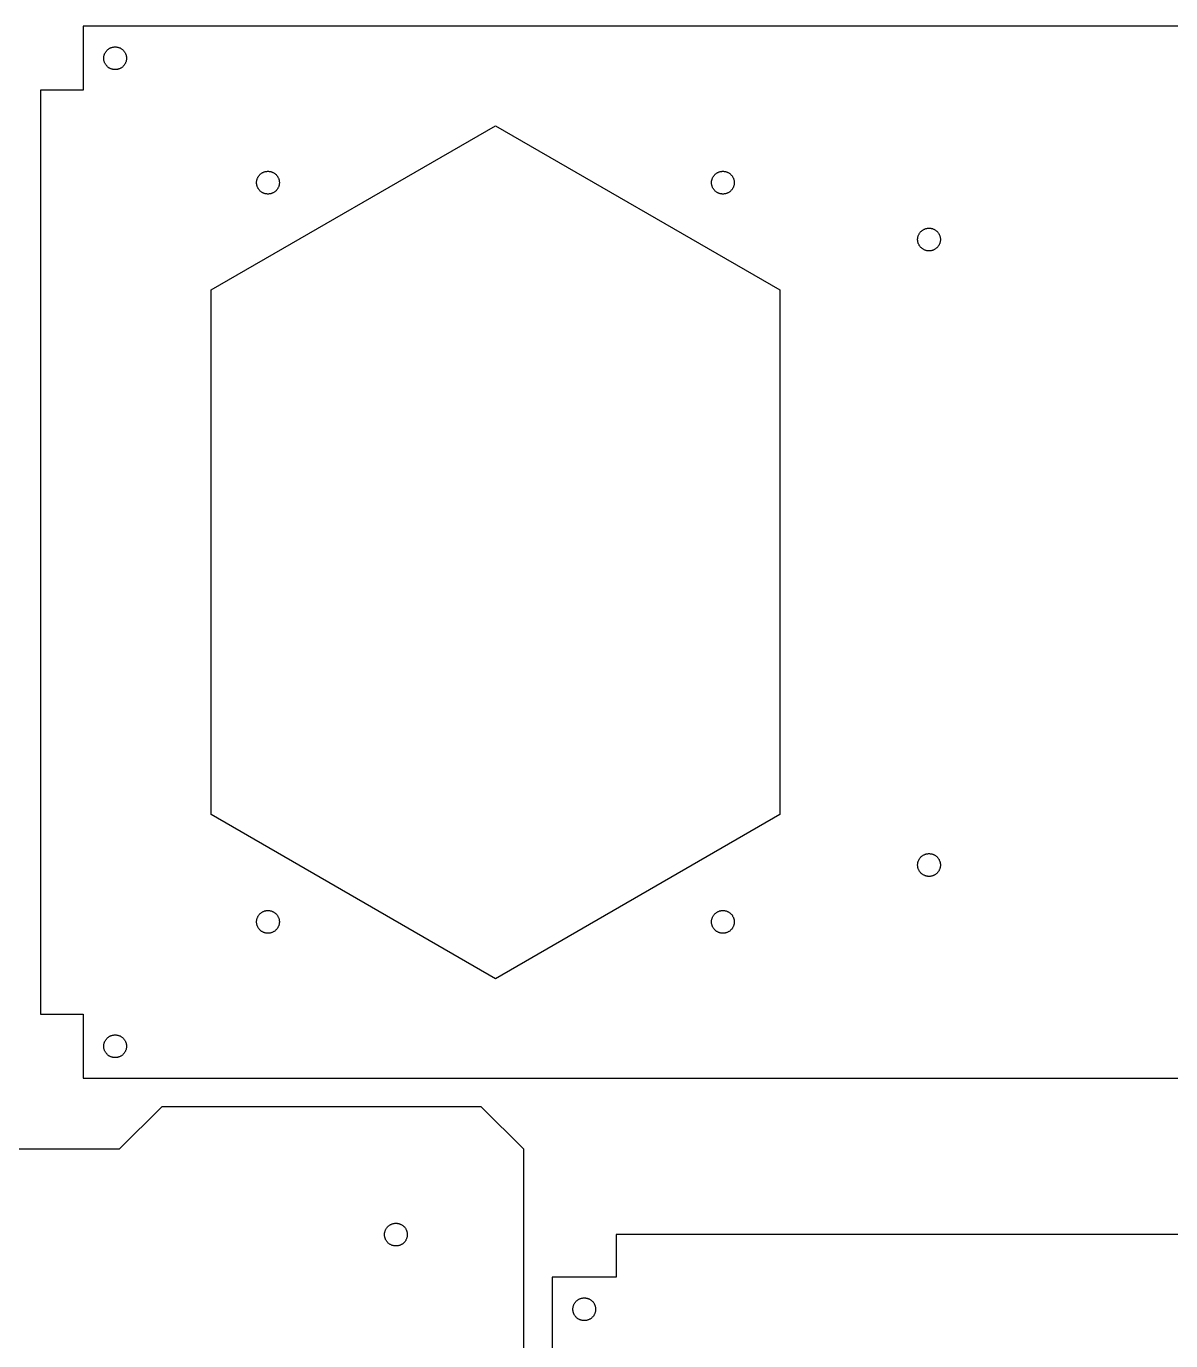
# Model space of a CAD drawing. Header units: metres. Extents: x 4 to 972, y 4 to 512.
# Drawn here: x 650 to 811, y 327.1 to 512 of the extents above; entities that cross this region are included whole.
import ezdxf

# ---------------------------------------------------------------- set-up
doc = ezdxf.new("R2010")
doc.units = ezdxf.units.M

msp = doc.modelspace()

# ---------------------------------------------------------------- linework, layer by layer
for p, q in [((966, 512), (658, 512)), ((658, 512), (658, 503)), ((661.263, 508.515), (661.314, 508.575)), ((661.314, 508.575), (661.368, 508.632)), ((661.368, 508.632), (661.425, 508.686)), ((661.425, 508.686), (661.485, 508.737)), ((661.485, 508.737), (661.547, 508.785)), ((661.547, 508.785), (661.611, 508.831)), ((661.611, 508.831), (661.677, 508.873)), ((661.677, 508.873), (661.746, 508.911)), ((661.746, 508.911), (661.816, 508.947)), ((661.816, 508.947), (661.888, 508.979)), ((661.888, 508.979), (661.961, 509.007)), ((661.961, 509.007), (662.035, 509.032)), ((662.035, 509.032), (662.111, 509.052)), ((662.111, 509.052), (662.188, 509.07)), ((662.188, 509.07), (662.265, 509.083)), ((662.265, 509.083), (662.343, 509.093)), ((662.343, 509.093), (662.421, 509.099)), ((662.421, 509.099), (662.5, 509.1)), ((662.5, 509.1), (662.579, 509.099)), ((662.579, 509.099), (662.657, 509.093)), ((662.657, 509.093), (662.735, 509.083)), ((662.735, 509.083), (662.812, 509.07)), ((662.812, 509.07), (662.889, 509.052)), ((662.889, 509.052), (662.965, 509.032)), ((662.965, 509.032), (663.039, 509.007)), ((663.039, 509.007), (663.112, 508.979)), ((663.112, 508.979), (663.184, 508.947)), ((663.184, 508.947), (663.254, 508.911)), ((663.254, 508.911), (663.323, 508.873)), ((663.323, 508.873), (663.389, 508.831)), ((663.389, 508.831), (663.453, 508.785)), ((663.453, 508.785), (663.515, 508.737)), ((663.515, 508.737), (663.575, 508.686)), ((663.575, 508.686), (663.632, 508.632)), ((663.632, 508.632), (663.686, 508.575)), ((663.686, 508.575), (663.737, 508.515)), ((660.9, 507.5), (660.901, 507.579)), ((660.901, 507.421), (660.9, 507.5)), ((660.901, 507.579), (660.907, 507.657)), ((660.907, 507.343), (660.901, 507.421)), ((660.907, 507.657), (660.917, 507.735)), ((660.917, 507.265), (660.907, 507.343)), ((660.917, 507.735), (660.93, 507.812)), ((660.93, 507.188), (660.917, 507.265)), ((660.93, 507.812), (660.948, 507.889)), ((660.948, 507.111), (660.93, 507.188)), ((660.948, 507.889), (660.968, 507.965)), ((660.968, 507.035), (660.948, 507.111)), ((660.968, 507.965), (660.993, 508.039)), ((660.993, 506.961), (660.968, 507.035)), ((660.993, 508.039), (661.021, 508.112)), ((661.021, 506.888), (660.993, 506.961)), ((661.021, 508.112), (661.053, 508.184)), ((661.053, 506.816), (661.021, 506.888)), ((661.053, 508.184), (661.089, 508.254)), ((661.089, 506.746), (661.053, 506.816)), ((661.089, 508.254), (661.127, 508.323)), ((661.127, 506.677), (661.089, 506.746)), ((661.127, 508.323), (661.169, 508.389)), ((661.169, 508.389), (661.214, 508.453)), ((661.214, 508.453), (661.263, 508.515)), ((663.737, 508.515), (663.785, 508.453)), ((663.785, 508.453), (663.831, 508.389)), ((663.831, 508.389), (663.873, 508.323)), ((663.873, 508.323), (663.911, 508.254)), ((663.911, 506.746), (663.873, 506.677)), ((663.911, 508.254), (663.947, 508.184)), ((663.947, 506.816), (663.911, 506.746)), ((663.947, 508.184), (663.979, 508.112)), ((663.979, 506.888), (663.947, 506.816)), ((663.979, 508.112), (664.007, 508.039)), ((664.007, 506.961), (663.979, 506.888)), ((664.007, 508.039), (664.032, 507.965)), ((664.032, 507.035), (664.007, 506.961)), ((664.032, 507.965), (664.052, 507.889)), ((664.052, 507.111), (664.032, 507.035)), ((664.052, 507.889), (664.07, 507.812)), ((664.07, 507.188), (664.052, 507.111)), ((664.07, 507.812), (664.083, 507.735)), ((664.083, 507.265), (664.07, 507.188)), ((664.083, 507.735), (664.093, 507.657)), ((664.093, 507.343), (664.083, 507.265)), ((664.093, 507.657), (664.099, 507.579)), ((664.099, 507.421), (664.093, 507.343)), ((664.099, 507.579), (664.1, 507.5)), ((664.1, 507.5), (664.099, 507.421)), ((661.169, 506.611), (661.127, 506.677)), ((661.214, 506.547), (661.169, 506.611)), ((661.263, 506.485), (661.214, 506.547)), ((661.314, 506.425), (661.263, 506.485)), ((661.368, 506.368), (661.314, 506.425)), ((661.425, 506.314), (661.368, 506.368)), ((661.485, 506.263), (661.425, 506.314)), ((661.547, 506.214), (661.485, 506.263)), ((661.611, 506.169), (661.547, 506.214)), ((661.677, 506.127), (661.611, 506.169)), ((661.746, 506.089), (661.677, 506.127)), ((661.816, 506.053), (661.746, 506.089)), ((661.888, 506.021), (661.816, 506.053)), ((661.961, 505.993), (661.888, 506.021)), ((662.035, 505.968), (661.961, 505.993)), ((662.111, 505.948), (662.035, 505.968)), ((662.188, 505.93), (662.111, 505.948)), ((662.265, 505.917), (662.188, 505.93)), ((662.343, 505.907), (662.265, 505.917)), ((662.421, 505.901), (662.343, 505.907)), ((662.5, 505.9), (662.421, 505.901)), ((662.579, 505.901), (662.5, 505.9)), ((662.657, 505.907), (662.579, 505.901)), ((662.735, 505.917), (662.657, 505.907)), ((662.812, 505.93), (662.735, 505.917)), ((662.889, 505.948), (662.812, 505.93)), ((662.965, 505.968), (662.889, 505.948)), ((663.039, 505.993), (662.965, 505.968)), ((663.112, 506.021), (663.039, 505.993)), ((663.184, 506.053), (663.112, 506.021)), ((663.254, 506.089), (663.184, 506.053)), ((663.323, 506.127), (663.254, 506.089)), ((663.389, 506.169), (663.323, 506.127)), ((663.453, 506.214), (663.389, 506.169)), ((663.515, 506.263), (663.453, 506.214)), ((663.575, 506.314), (663.515, 506.263)), ((663.632, 506.368), (663.575, 506.314)), ((663.686, 506.425), (663.632, 506.368)), ((663.737, 506.485), (663.686, 506.425)), ((663.785, 506.547), (663.737, 506.485)), ((663.831, 506.611), (663.785, 506.547)), ((663.873, 506.677), (663.831, 506.611)), ((658, 503), (652, 503)), ((652, 503), (652, 373)), ((676, 474.906), (716, 498)), ((716, 498), (756, 474.906)), ((682.4, 490), (682.401, 490.079)), ((682.401, 490.079), (682.407, 490.157)), ((682.407, 490.157), (682.417, 490.235)), ((682.417, 490.235), (682.43, 490.312)), ((682.43, 490.312), (682.448, 490.389)), ((682.448, 490.389), (682.468, 490.465)), ((682.468, 490.465), (682.493, 490.539)), ((682.493, 490.539), (682.521, 490.612)), ((682.521, 490.612), (682.553, 490.684)), ((682.553, 490.684), (682.589, 490.754)), ((682.589, 490.754), (682.627, 490.823)), ((682.627, 490.823), (682.669, 490.889)), ((682.669, 490.889), (682.714, 490.953)), ((682.714, 490.953), (682.763, 491.015)), ((682.763, 491.015), (682.814, 491.075)), ((682.814, 491.075), (682.868, 491.132)), ((682.868, 491.132), (682.925, 491.186)), ((682.925, 491.186), (682.985, 491.237)), ((682.985, 491.237), (683.047, 491.285)), ((683.047, 491.285), (683.111, 491.331)), ((683.111, 491.331), (683.177, 491.373)), ((683.177, 491.373), (683.246, 491.411)), ((683.246, 491.411), (683.316, 491.447)), ((683.316, 491.447), (683.388, 491.479)), ((683.388, 491.479), (683.461, 491.507)), ((683.461, 491.507), (683.535, 491.532)), ((683.535, 491.532), (683.611, 491.552)), ((683.611, 491.552), (683.688, 491.57)), ((683.688, 491.57), (683.765, 491.583)), ((683.765, 491.583), (683.843, 491.593)), ((683.843, 491.593), (683.921, 491.599)), ((683.921, 491.599), (684, 491.6)), ((684, 491.6), (684.079, 491.599)), ((684.079, 491.599), (684.157, 491.593)), ((684.157, 491.593), (684.235, 491.583)), ((684.235, 491.583), (684.312, 491.57)), ((684.312, 491.57), (684.389, 491.552)), ((684.389, 491.552), (684.465, 491.532)), ((684.465, 491.532), (684.539, 491.507)), ((684.539, 491.507), (684.612, 491.479)), ((684.612, 491.479), (684.684, 491.447)), ((684.684, 491.447), (684.754, 491.411)), ((684.754, 491.411), (684.823, 491.373)), ((684.823, 491.373), (684.889, 491.331)), ((684.889, 491.331), (684.953, 491.285)), ((684.953, 491.285), (685.015, 491.237)), ((685.015, 491.237), (685.075, 491.186)), ((685.075, 491.186), (685.132, 491.132)), ((685.132, 491.132), (685.186, 491.075)), ((685.186, 491.075), (685.237, 491.015)), ((685.237, 491.015), (685.285, 490.953)), ((685.285, 490.953), (685.331, 490.889)), ((685.331, 490.889), (685.373, 490.823)), ((685.373, 490.823), (685.411, 490.754)), ((685.411, 490.754), (685.447, 490.684)), ((685.447, 490.684), (685.479, 490.612)), ((685.479, 490.612), (685.507, 490.539)), ((685.507, 490.539), (685.532, 490.465)), ((685.532, 490.465), (685.552, 490.389)), ((685.552, 490.389), (685.57, 490.312)), ((685.57, 490.312), (685.583, 490.235)), ((685.583, 490.235), (685.593, 490.157)), ((685.593, 490.157), (685.599, 490.079)), ((685.599, 490.079), (685.6, 490)), ((746.4, 490), (746.401, 490.079)), ((746.401, 490.079), (746.407, 490.157)), ((746.407, 490.157), (746.417, 490.235)), ((746.417, 490.235), (746.43, 490.312)), ((746.43, 490.312), (746.448, 490.389)), ((746.448, 490.389), (746.468, 490.465)), ((746.468, 490.465), (746.493, 490.539)), ((746.493, 490.539), (746.521, 490.612)), ((746.521, 490.612), (746.553, 490.684)), ((746.553, 490.684), (746.589, 490.754)), ((746.589, 490.754), (746.627, 490.823)), ((746.627, 490.823), (746.669, 490.889)), ((746.669, 490.889), (746.714, 490.953)), ((746.714, 490.953), (746.763, 491.015)), ((746.763, 491.015), (746.814, 491.075)), ((746.814, 491.075), (746.868, 491.132)), ((746.868, 491.132), (746.925, 491.186)), ((746.925, 491.186), (746.985, 491.237)), ((746.985, 491.237), (747.047, 491.285)), ((747.047, 491.285), (747.111, 491.331)), ((747.111, 491.331), (747.177, 491.373)), ((747.177, 491.373), (747.246, 491.411)), ((747.246, 491.411), (747.316, 491.447)), ((747.316, 491.447), (747.388, 491.479)), ((747.388, 491.479), (747.461, 491.507)), ((747.461, 491.507), (747.535, 491.532)), ((747.535, 491.532), (747.611, 491.552)), ((747.611, 491.552), (747.688, 491.57)), ((747.688, 491.57), (747.765, 491.583)), ((747.765, 491.583), (747.843, 491.593)), ((747.843, 491.593), (747.921, 491.599)), ((747.921, 491.599), (748, 491.6)), ((748, 491.6), (748.079, 491.599)), ((748.079, 491.599), (748.157, 491.593)), ((748.157, 491.593), (748.235, 491.583)), ((748.235, 491.583), (748.312, 491.57)), ((748.312, 491.57), (748.389, 491.552)), ((748.389, 491.552), (748.465, 491.532)), ((748.465, 491.532), (748.539, 491.507)), ((748.539, 491.507), (748.612, 491.479)), ((748.612, 491.479), (748.684, 491.447)), ((748.684, 491.447), (748.754, 491.411)), ((748.754, 491.411), (748.823, 491.373)), ((748.823, 491.373), (748.889, 491.331)), ((748.889, 491.331), (748.953, 491.285)), ((748.953, 491.285), (749.015, 491.237)), ((749.015, 491.237), (749.075, 491.186)), ((749.075, 491.186), (749.132, 491.132)), ((749.132, 491.132), (749.186, 491.075)), ((749.186, 491.075), (749.237, 491.015)), ((749.237, 491.015), (749.285, 490.953)), ((749.285, 490.953), (749.331, 490.889)), ((749.331, 490.889), (749.373, 490.823)), ((749.373, 490.823), (749.411, 490.754)), ((749.411, 490.754), (749.447, 490.684)), ((749.447, 490.684), (749.479, 490.612)), ((749.479, 490.612), (749.507, 490.539)), ((749.507, 490.539), (749.532, 490.465)), ((749.532, 490.465), (749.552, 490.389)), ((749.552, 490.389), (749.57, 490.312)), ((749.57, 490.312), (749.583, 490.235)), ((749.583, 490.235), (749.593, 490.157)), ((749.593, 490.157), (749.599, 490.079)), ((749.599, 490.079), (749.6, 490)), ((682.401, 489.921), (682.4, 490)), ((682.407, 489.843), (682.401, 489.921)), ((682.417, 489.765), (682.407, 489.843)), ((682.43, 489.688), (682.417, 489.765)), ((682.448, 489.611), (682.43, 489.688)), ((682.468, 489.535), (682.448, 489.611)), ((682.493, 489.461), (682.468, 489.535)), ((682.521, 489.388), (682.493, 489.461)), ((682.553, 489.316), (682.521, 489.388)), ((682.589, 489.246), (682.553, 489.316)), ((682.627, 489.177), (682.589, 489.246)), ((682.669, 489.111), (682.627, 489.177)), ((682.714, 489.047), (682.669, 489.111)), ((682.763, 488.985), (682.714, 489.047)), ((682.814, 488.925), (682.763, 488.985)), ((682.868, 488.868), (682.814, 488.925)), ((682.925, 488.814), (682.868, 488.868)), ((682.985, 488.763), (682.925, 488.814)), ((683.047, 488.714), (682.985, 488.763)), ((683.111, 488.669), (683.047, 488.714)), ((683.177, 488.627), (683.111, 488.669)), ((683.246, 488.589), (683.177, 488.627)), ((683.316, 488.553), (683.246, 488.589)), ((683.388, 488.521), (683.316, 488.553)), ((683.461, 488.493), (683.388, 488.521)), ((683.535, 488.468), (683.461, 488.493)), ((683.611, 488.448), (683.535, 488.468)), ((683.688, 488.43), (683.611, 488.448)), ((683.765, 488.417), (683.688, 488.43)), ((683.843, 488.407), (683.765, 488.417)), ((683.921, 488.401), (683.843, 488.407)), ((684, 488.4), (683.921, 488.401)), ((684.079, 488.401), (684, 488.4)), ((684.157, 488.407), (684.079, 488.401)), ((684.235, 488.417), (684.157, 488.407)), ((684.312, 488.43), (684.235, 488.417)), ((684.389, 488.448), (684.312, 488.43)), ((684.465, 488.468), (684.389, 488.448)), ((684.539, 488.493), (684.465, 488.468)), ((684.612, 488.521), (684.539, 488.493)), ((684.684, 488.553), (684.612, 488.521)), ((684.754, 488.589), (684.684, 488.553)), ((684.823, 488.627), (684.754, 488.589)), ((684.889, 488.669), (684.823, 488.627)), ((684.953, 488.714), (684.889, 488.669)), ((685.015, 488.763), (684.953, 488.714)), ((685.075, 488.814), (685.015, 488.763)), ((685.132, 488.868), (685.075, 488.814)), ((685.186, 488.925), (685.132, 488.868)), ((685.237, 488.985), (685.186, 488.925)), ((685.285, 489.047), (685.237, 488.985)), ((685.331, 489.111), (685.285, 489.047)), ((685.373, 489.177), (685.331, 489.111)), ((685.411, 489.246), (685.373, 489.177)), ((685.447, 489.316), (685.411, 489.246)), ((685.479, 489.388), (685.447, 489.316)), ((685.507, 489.461), (685.479, 489.388)), ((685.532, 489.535), (685.507, 489.461)), ((685.552, 489.611), (685.532, 489.535)), ((685.57, 489.688), (685.552, 489.611)), ((685.583, 489.765), (685.57, 489.688)), ((685.593, 489.843), (685.583, 489.765)), ((685.599, 489.921), (685.593, 489.843)), ((685.6, 490), (685.599, 489.921)), ((746.401, 489.921), (746.4, 490)), ((746.407, 489.843), (746.401, 489.921)), ((746.417, 489.765), (746.407, 489.843)), ((746.43, 489.688), (746.417, 489.765)), ((746.448, 489.611), (746.43, 489.688)), ((746.468, 489.535), (746.448, 489.611)), ((746.493, 489.461), (746.468, 489.535)), ((746.521, 489.388), (746.493, 489.461)), ((746.553, 489.316), (746.521, 489.388)), ((746.589, 489.246), (746.553, 489.316)), ((746.627, 489.177), (746.589, 489.246)), ((746.669, 489.111), (746.627, 489.177)), ((746.714, 489.047), (746.669, 489.111)), ((746.763, 488.985), (746.714, 489.047)), ((746.814, 488.925), (746.763, 488.985)), ((746.868, 488.868), (746.814, 488.925)), ((746.925, 488.814), (746.868, 488.868)), ((746.985, 488.763), (746.925, 488.814)), ((747.047, 488.714), (746.985, 488.763)), ((747.111, 488.669), (747.047, 488.714)), ((747.177, 488.627), (747.111, 488.669)), ((747.246, 488.589), (747.177, 488.627)), ((747.316, 488.553), (747.246, 488.589)), ((747.388, 488.521), (747.316, 488.553)), ((747.461, 488.493), (747.388, 488.521)), ((747.535, 488.468), (747.461, 488.493)), ((747.611, 488.448), (747.535, 488.468)), ((747.688, 488.43), (747.611, 488.448)), ((747.765, 488.417), (747.688, 488.43)), ((747.843, 488.407), (747.765, 488.417)), ((747.921, 488.401), (747.843, 488.407)), ((748, 488.4), (747.921, 488.401)), ((748.079, 488.401), (748, 488.4)), ((748.157, 488.407), (748.079, 488.401)), ((748.235, 488.417), (748.157, 488.407)), ((748.312, 488.43), (748.235, 488.417)), ((748.389, 488.448), (748.312, 488.43)), ((748.465, 488.468), (748.389, 488.448)), ((748.539, 488.493), (748.465, 488.468)), ((748.612, 488.521), (748.539, 488.493)), ((748.684, 488.553), (748.612, 488.521)), ((748.754, 488.589), (748.684, 488.553)), ((748.823, 488.627), (748.754, 488.589)), ((748.889, 488.669), (748.823, 488.627)), ((748.953, 488.714), (748.889, 488.669)), ((749.015, 488.763), (748.953, 488.714)), ((749.075, 488.814), (749.015, 488.763)), ((749.132, 488.868), (749.075, 488.814)), ((749.186, 488.925), (749.132, 488.868)), ((749.237, 488.985), (749.186, 488.925)), ((749.285, 489.047), (749.237, 488.985)), ((749.331, 489.111), (749.285, 489.047)), ((749.373, 489.177), (749.331, 489.111)), ((749.411, 489.246), (749.373, 489.177)), ((749.447, 489.316), (749.411, 489.246)), ((749.479, 489.388), (749.447, 489.316)), ((749.507, 489.461), (749.479, 489.388)), ((749.532, 489.535), (749.507, 489.461)), ((749.552, 489.611), (749.532, 489.535)), ((749.57, 489.688), (749.552, 489.611)), ((749.583, 489.765), (749.57, 489.688)), ((749.593, 489.843), (749.583, 489.765)), ((749.599, 489.921), (749.593, 489.843)), ((749.6, 490), (749.599, 489.921)), ((775.521, 482.612), (775.553, 482.684)), ((775.553, 482.684), (775.589, 482.754)), ((775.589, 482.754), (775.627, 482.823)), ((775.627, 482.823), (775.669, 482.889)), ((775.669, 482.889), (775.714, 482.953)), ((775.714, 482.953), (775.763, 483.015)), ((775.763, 483.015), (775.814, 483.075)), ((775.814, 483.075), (775.868, 483.132)), ((775.868, 483.132), (775.925, 483.186)), ((775.925, 483.186), (775.985, 483.237)), ((775.985, 483.237), (776.047, 483.285)), ((776.047, 483.285), (776.111, 483.331)), ((776.111, 483.331), (776.177, 483.373)), ((776.177, 483.373), (776.246, 483.411)), ((776.246, 483.411), (776.316, 483.447)), ((776.316, 483.447), (776.388, 483.479)), ((776.388, 483.479), (776.461, 483.507)), ((776.461, 483.507), (776.535, 483.532)), ((776.535, 483.532), (776.611, 483.552)), ((776.611, 483.552), (776.688, 483.57)), ((776.688, 483.57), (776.765, 483.583)), ((776.765, 483.583), (776.843, 483.593)), ((776.843, 483.593), (776.921, 483.599)), ((776.921, 483.599), (777, 483.6)), ((777, 483.6), (777.079, 483.599)), ((777.079, 483.599), (777.157, 483.593)), ((777.157, 483.593), (777.235, 483.583)), ((777.235, 483.583), (777.312, 483.57)), ((777.312, 483.57), (777.389, 483.552)), ((777.389, 483.552), (777.465, 483.532)), ((777.465, 483.532), (777.539, 483.507)), ((777.539, 483.507), (777.612, 483.479)), ((777.612, 483.479), (777.684, 483.447)), ((777.684, 483.447), (777.754, 483.411)), ((777.754, 483.411), (777.823, 483.373)), ((777.823, 483.373), (777.889, 483.331)), ((777.889, 483.331), (777.953, 483.285)), ((777.953, 483.285), (778.015, 483.237)), ((778.015, 483.237), (778.075, 483.186)), ((778.075, 483.186), (778.132, 483.132)), ((778.132, 483.132), (778.186, 483.075)), ((778.186, 483.075), (778.237, 483.015)), ((778.237, 483.015), (778.285, 482.953)), ((778.285, 482.953), (778.331, 482.889)), ((778.331, 482.889), (778.373, 482.823)), ((778.373, 482.823), (778.411, 482.754)), ((778.411, 482.754), (778.447, 482.684)), ((778.447, 482.684), (778.479, 482.612)), ((775.4, 482), (775.401, 482.079)), ((775.401, 481.921), (775.4, 482)), ((775.401, 482.079), (775.407, 482.157)), ((775.407, 481.843), (775.401, 481.921)), ((775.407, 482.157), (775.417, 482.235)), ((775.417, 481.765), (775.407, 481.843)), ((775.417, 482.235), (775.43, 482.312)), ((775.43, 481.688), (775.417, 481.765)), ((775.43, 482.312), (775.448, 482.389)), ((775.448, 481.611), (775.43, 481.688)), ((775.448, 482.389), (775.468, 482.465)), ((775.468, 481.535), (775.448, 481.611)), ((775.468, 482.465), (775.493, 482.539)), ((775.493, 481.461), (775.468, 481.535)), ((775.493, 482.539), (775.521, 482.612)), ((775.521, 481.388), (775.493, 481.461)), ((775.553, 481.316), (775.521, 481.388)), ((775.589, 481.246), (775.553, 481.316)), ((775.627, 481.177), (775.589, 481.246)), ((775.669, 481.111), (775.627, 481.177)), ((775.714, 481.047), (775.669, 481.111)), ((775.763, 480.985), (775.714, 481.047)), ((775.814, 480.925), (775.763, 480.985)), ((775.868, 480.868), (775.814, 480.925)), ((775.925, 480.814), (775.868, 480.868)), ((775.985, 480.763), (775.925, 480.814)), ((778.075, 480.814), (778.015, 480.763)), ((778.132, 480.868), (778.075, 480.814)), ((778.186, 480.925), (778.132, 480.868)), ((778.237, 480.985), (778.186, 480.925)), ((778.285, 481.047), (778.237, 480.985)), ((778.331, 481.111), (778.285, 481.047)), ((778.373, 481.177), (778.331, 481.111)), ((778.411, 481.246), (778.373, 481.177)), ((778.447, 481.316), (778.411, 481.246)), ((778.479, 481.388), (778.447, 481.316)), ((778.479, 482.612), (778.507, 482.539)), ((778.507, 481.461), (778.479, 481.388)), ((778.507, 482.539), (778.532, 482.465)), ((778.532, 481.535), (778.507, 481.461)), ((778.532, 482.465), (778.552, 482.389)), ((778.552, 481.611), (778.532, 481.535)), ((778.552, 482.389), (778.57, 482.312)), ((778.57, 481.688), (778.552, 481.611)), ((778.57, 482.312), (778.583, 482.235)), ((778.583, 481.765), (778.57, 481.688)), ((778.583, 482.235), (778.593, 482.157)), ((778.593, 481.843), (778.583, 481.765)), ((778.593, 482.157), (778.599, 482.079)), ((778.599, 481.921), (778.593, 481.843)), ((778.599, 482.079), (778.6, 482)), ((778.6, 482), (778.599, 481.921)), ((776.047, 480.714), (775.985, 480.763)), ((776.111, 480.669), (776.047, 480.714)), ((776.177, 480.627), (776.111, 480.669)), ((776.246, 480.589), (776.177, 480.627)), ((776.316, 480.553), (776.246, 480.589)), ((776.388, 480.521), (776.316, 480.553)), ((776.461, 480.493), (776.388, 480.521)), ((776.535, 480.468), (776.461, 480.493)), ((776.611, 480.448), (776.535, 480.468)), ((776.688, 480.43), (776.611, 480.448)), ((776.765, 480.417), (776.688, 480.43)), ((776.843, 480.407), (776.765, 480.417)), ((776.921, 480.401), (776.843, 480.407)), ((777, 480.4), (776.921, 480.401)), ((777.079, 480.401), (777, 480.4)), ((777.157, 480.407), (777.079, 480.401)), ((777.235, 480.417), (777.157, 480.407)), ((777.312, 480.43), (777.235, 480.417)), ((777.389, 480.448), (777.312, 480.43)), ((777.465, 480.468), (777.389, 480.448)), ((777.539, 480.493), (777.465, 480.468)), ((777.612, 480.521), (777.539, 480.493)), ((777.684, 480.553), (777.612, 480.521)), ((777.754, 480.589), (777.684, 480.553)), ((777.823, 480.627), (777.754, 480.589)), ((777.889, 480.669), (777.823, 480.627)), ((777.953, 480.714), (777.889, 480.669)), ((778.015, 480.763), (777.953, 480.714)), ((676, 401.094), (676, 474.906)), ((756, 474.906), (756, 401.094)), ((716, 378), (676, 401.094)), ((756, 401.094), (716, 378)), ((775.4, 394), (775.401, 394.079)), ((775.401, 393.921), (775.4, 394)), ((775.401, 394.079), (775.407, 394.157)), ((775.407, 393.843), (775.401, 393.921)), ((775.407, 394.157), (775.417, 394.235)), ((775.417, 394.235), (775.43, 394.312)), ((775.43, 394.312), (775.448, 394.389)), ((775.448, 394.389), (775.468, 394.465)), ((775.468, 394.465), (775.493, 394.539)), ((775.493, 394.539), (775.521, 394.612)), ((775.521, 394.612), (775.553, 394.684)), ((775.553, 394.684), (775.589, 394.754)), ((775.589, 394.754), (775.627, 394.823)), ((775.627, 394.823), (775.669, 394.889)), ((775.669, 394.889), (775.714, 394.953)), ((775.714, 394.953), (775.763, 395.015)), ((775.763, 395.015), (775.814, 395.075)), ((775.814, 395.075), (775.868, 395.132)), ((775.868, 395.132), (775.925, 395.186)), ((775.925, 395.186), (775.985, 395.237)), ((775.985, 395.237), (776.047, 395.285)), ((776.047, 395.285), (776.111, 395.331)), ((776.111, 395.331), (776.177, 395.373)), ((776.177, 395.373), (776.246, 395.411)), ((776.246, 395.411), (776.316, 395.447)), ((776.316, 395.447), (776.388, 395.479)), ((776.388, 395.479), (776.461, 395.507)), ((776.461, 395.507), (776.535, 395.532)), ((776.535, 395.532), (776.611, 395.552)), ((776.611, 395.552), (776.688, 395.57)), ((776.688, 395.57), (776.765, 395.583)), ((776.765, 395.583), (776.843, 395.593)), ((776.843, 395.593), (776.921, 395.599)), ((776.921, 395.599), (777, 395.6)), ((777, 395.6), (777.079, 395.599)), ((777.079, 395.599), (777.157, 395.593)), ((777.157, 395.593), (777.235, 395.583)), ((777.235, 395.583), (777.312, 395.57)), ((777.312, 395.57), (777.389, 395.552)), ((777.389, 395.552), (777.465, 395.532)), ((777.465, 395.532), (777.539, 395.507)), ((777.539, 395.507), (777.612, 395.479)), ((777.612, 395.479), (777.684, 395.447)), ((777.684, 395.447), (777.754, 395.411)), ((777.754, 395.411), (777.823, 395.373)), ((777.823, 395.373), (777.889, 395.331)), ((777.889, 395.331), (777.953, 395.285)), ((777.953, 395.285), (778.015, 395.237)), ((778.015, 395.237), (778.075, 395.186)), ((778.075, 395.186), (778.132, 395.132)), ((778.132, 395.132), (778.186, 395.075)), ((778.186, 395.075), (778.237, 395.015)), ((778.237, 395.015), (778.285, 394.953)), ((778.285, 394.953), (778.331, 394.889)), ((778.331, 394.889), (778.373, 394.823)), ((778.373, 394.823), (778.411, 394.754)), ((778.411, 394.754), (778.447, 394.684)), ((778.447, 394.684), (778.479, 394.612)), ((778.479, 394.612), (778.507, 394.539)), ((778.507, 394.539), (778.532, 394.465)), ((778.532, 394.465), (778.552, 394.389)), ((778.552, 394.389), (778.57, 394.312)), ((778.57, 394.312), (778.583, 394.235)), ((778.583, 394.235), (778.593, 394.157)), ((778.593, 394.157), (778.599, 394.079)), ((778.599, 393.921), (778.593, 393.843)), ((778.599, 394.079), (778.6, 394)), ((778.6, 394), (778.599, 393.921)), ((775.417, 393.765), (775.407, 393.843)), ((775.43, 393.688), (775.417, 393.765)), ((775.448, 393.611), (775.43, 393.688)), ((775.468, 393.535), (775.448, 393.611)), ((775.493, 393.461), (775.468, 393.535)), ((775.521, 393.388), (775.493, 393.461)), ((775.553, 393.316), (775.521, 393.388)), ((775.589, 393.246), (775.553, 393.316)), ((775.627, 393.177), (775.589, 393.246)), ((775.669, 393.111), (775.627, 393.177)), ((775.714, 393.047), (775.669, 393.111)), ((775.763, 392.985), (775.714, 393.047)), ((775.814, 392.925), (775.763, 392.985)), ((775.868, 392.868), (775.814, 392.925)), ((775.925, 392.814), (775.868, 392.868)), ((775.985, 392.763), (775.925, 392.814)), ((776.047, 392.714), (775.985, 392.763)), ((776.111, 392.669), (776.047, 392.714)), ((776.177, 392.627), (776.111, 392.669)), ((776.246, 392.589), (776.177, 392.627)), ((776.316, 392.553), (776.246, 392.589)), ((776.388, 392.521), (776.316, 392.553)), ((776.461, 392.493), (776.388, 392.521)), ((776.535, 392.468), (776.461, 392.493)), ((776.611, 392.448), (776.535, 392.468)), ((776.688, 392.43), (776.611, 392.448)), ((776.765, 392.417), (776.688, 392.43)), ((776.843, 392.407), (776.765, 392.417)), ((776.921, 392.401), (776.843, 392.407)), ((777, 392.4), (776.921, 392.401)), ((777.079, 392.401), (777, 392.4)), ((777.157, 392.407), (777.079, 392.401)), ((777.235, 392.417), (777.157, 392.407)), ((777.312, 392.43), (777.235, 392.417)), ((777.389, 392.448), (777.312, 392.43)), ((777.465, 392.468), (777.389, 392.448)), ((777.539, 392.493), (777.465, 392.468)), ((777.612, 392.521), (777.539, 392.493)), ((777.684, 392.553), (777.612, 392.521)), ((777.754, 392.589), (777.684, 392.553)), ((777.823, 392.627), (777.754, 392.589)), ((777.889, 392.669), (777.823, 392.627)), ((777.953, 392.714), (777.889, 392.669)), ((778.015, 392.763), (777.953, 392.714)), ((778.075, 392.814), (778.015, 392.763)), ((778.132, 392.868), (778.075, 392.814)), ((778.186, 392.925), (778.132, 392.868)), ((778.237, 392.985), (778.186, 392.925)), ((778.285, 393.047), (778.237, 392.985)), ((778.331, 393.111), (778.285, 393.047)), ((778.373, 393.177), (778.331, 393.111)), ((778.411, 393.246), (778.373, 393.177)), ((778.447, 393.316), (778.411, 393.246)), ((778.479, 393.388), (778.447, 393.316)), ((778.507, 393.461), (778.479, 393.388)), ((778.532, 393.535), (778.507, 393.461)), ((778.552, 393.611), (778.532, 393.535)), ((778.57, 393.688), (778.552, 393.611)), ((778.583, 393.765), (778.57, 393.688)), ((778.593, 393.843), (778.583, 393.765)), ((682.468, 386.465), (682.493, 386.539)), ((682.493, 386.539), (682.521, 386.612)), ((682.521, 386.612), (682.553, 386.684)), ((682.553, 386.684), (682.589, 386.754)), ((682.589, 386.754), (682.627, 386.823)), ((682.627, 386.823), (682.669, 386.889)), ((682.669, 386.889), (682.714, 386.953)), ((682.714, 386.953), (682.763, 387.015)), ((682.763, 387.015), (682.814, 387.075)), ((682.814, 387.075), (682.868, 387.132)), ((682.868, 387.132), (682.925, 387.186)), ((682.925, 387.186), (682.985, 387.237)), ((682.985, 387.237), (683.047, 387.285)), ((683.047, 387.285), (683.111, 387.331)), ((683.111, 387.331), (683.177, 387.373)), ((683.177, 387.373), (683.246, 387.411)), ((683.246, 387.411), (683.316, 387.447)), ((683.316, 387.447), (683.388, 387.479)), ((683.388, 387.479), (683.461, 387.507)), ((683.461, 387.507), (683.535, 387.532)), ((683.535, 387.532), (683.611, 387.552)), ((683.611, 387.552), (683.688, 387.57)), ((683.688, 387.57), (683.765, 387.583)), ((683.765, 387.583), (683.843, 387.593)), ((683.843, 387.593), (683.921, 387.599)), ((683.921, 387.599), (684, 387.6)), ((684, 387.6), (684.079, 387.599)), ((684.079, 387.599), (684.157, 387.593)), ((684.157, 387.593), (684.235, 387.583)), ((684.235, 387.583), (684.312, 387.57)), ((684.312, 387.57), (684.389, 387.552)), ((684.389, 387.552), (684.465, 387.532)), ((684.465, 387.532), (684.539, 387.507)), ((684.539, 387.507), (684.612, 387.479)), ((684.612, 387.479), (684.684, 387.447)), ((684.684, 387.447), (684.754, 387.411)), ((684.754, 387.411), (684.823, 387.373)), ((684.823, 387.373), (684.889, 387.331)), ((684.889, 387.331), (684.953, 387.285)), ((684.953, 387.285), (685.015, 387.237)), ((685.015, 387.237), (685.075, 387.186)), ((685.075, 387.186), (685.132, 387.132)), ((685.132, 387.132), (685.186, 387.075)), ((685.186, 387.075), (685.237, 387.015)), ((685.237, 387.015), (685.285, 386.953)), ((685.285, 386.953), (685.331, 386.889)), ((685.331, 386.889), (685.373, 386.823)), ((685.373, 386.823), (685.411, 386.754)), ((685.411, 386.754), (685.447, 386.684)), ((685.447, 386.684), (685.479, 386.612)), ((685.479, 386.612), (685.507, 386.539)), ((685.507, 386.539), (685.532, 386.465)), ((746.468, 386.465), (746.493, 386.539)), ((746.493, 386.539), (746.521, 386.612)), ((746.521, 386.612), (746.553, 386.684)), ((746.553, 386.684), (746.589, 386.754)), ((746.589, 386.754), (746.627, 386.823)), ((746.627, 386.823), (746.669, 386.889)), ((746.669, 386.889), (746.714, 386.953)), ((746.714, 386.953), (746.763, 387.015)), ((746.763, 387.015), (746.814, 387.075)), ((746.814, 387.075), (746.868, 387.132)), ((746.868, 387.132), (746.925, 387.186)), ((746.925, 387.186), (746.985, 387.237)), ((746.985, 387.237), (747.047, 387.285)), ((747.047, 387.285), (747.111, 387.331)), ((747.111, 387.331), (747.177, 387.373)), ((747.177, 387.373), (747.246, 387.411)), ((747.246, 387.411), (747.316, 387.447)), ((747.316, 387.447), (747.388, 387.479)), ((747.388, 387.479), (747.461, 387.507)), ((747.461, 387.507), (747.535, 387.532)), ((747.535, 387.532), (747.611, 387.552)), ((747.611, 387.552), (747.688, 387.57)), ((747.688, 387.57), (747.765, 387.583)), ((747.765, 387.583), (747.843, 387.593)), ((747.843, 387.593), (747.921, 387.599)), ((747.921, 387.599), (748, 387.6)), ((748, 387.6), (748.079, 387.599)), ((748.079, 387.599), (748.157, 387.593)), ((748.157, 387.593), (748.235, 387.583)), ((748.235, 387.583), (748.312, 387.57)), ((748.312, 387.57), (748.389, 387.552)), ((748.389, 387.552), (748.465, 387.532)), ((748.465, 387.532), (748.539, 387.507)), ((748.539, 387.507), (748.612, 387.479)), ((748.612, 387.479), (748.684, 387.447)), ((748.684, 387.447), (748.754, 387.411)), ((748.754, 387.411), (748.823, 387.373)), ((748.823, 387.373), (748.889, 387.331)), ((748.889, 387.331), (748.953, 387.285)), ((748.953, 387.285), (749.015, 387.237)), ((749.015, 387.237), (749.075, 387.186)), ((749.075, 387.186), (749.132, 387.132)), ((749.132, 387.132), (749.186, 387.075)), ((749.186, 387.075), (749.237, 387.015)), ((749.237, 387.015), (749.285, 386.953)), ((749.285, 386.953), (749.331, 386.889)), ((749.331, 386.889), (749.373, 386.823)), ((749.373, 386.823), (749.411, 386.754)), ((749.411, 386.754), (749.447, 386.684)), ((749.447, 386.684), (749.479, 386.612)), ((749.479, 386.612), (749.507, 386.539)), ((749.507, 386.539), (749.532, 386.465)), ((682.4, 386), (682.401, 386.079)), ((682.401, 385.921), (682.4, 386)), ((682.401, 386.079), (682.407, 386.157)), ((682.407, 385.843), (682.401, 385.921)), ((682.407, 386.157), (682.417, 386.235)), ((682.417, 385.765), (682.407, 385.843)), ((682.417, 386.235), (682.43, 386.312)), ((682.43, 385.688), (682.417, 385.765)), ((682.43, 386.312), (682.448, 386.389)), ((682.448, 385.611), (682.43, 385.688)), ((682.448, 386.389), (682.468, 386.465)), ((682.468, 385.535), (682.448, 385.611)), ((682.493, 385.461), (682.468, 385.535)), ((682.521, 385.388), (682.493, 385.461)), ((682.553, 385.316), (682.521, 385.388)), ((682.589, 385.246), (682.553, 385.316)), ((682.627, 385.177), (682.589, 385.246)), ((682.669, 385.111), (682.627, 385.177)), ((682.714, 385.047), (682.669, 385.111)), ((682.763, 384.985), (682.714, 385.047)), ((682.814, 384.925), (682.763, 384.985)), ((682.868, 384.868), (682.814, 384.925)), ((682.925, 384.814), (682.868, 384.868)), ((682.985, 384.763), (682.925, 384.814)), ((683.047, 384.714), (682.985, 384.763)), ((683.111, 384.669), (683.047, 384.714)), ((683.177, 384.627), (683.111, 384.669)), ((684.889, 384.669), (684.823, 384.627)), ((684.953, 384.714), (684.889, 384.669)), ((685.015, 384.763), (684.953, 384.714)), ((685.075, 384.814), (685.015, 384.763)), ((685.132, 384.868), (685.075, 384.814)), ((685.186, 384.925), (685.132, 384.868)), ((685.237, 384.985), (685.186, 384.925)), ((685.285, 385.047), (685.237, 384.985)), ((685.331, 385.111), (685.285, 385.047)), ((685.373, 385.177), (685.331, 385.111)), ((685.411, 385.246), (685.373, 385.177)), ((685.447, 385.316), (685.411, 385.246)), ((685.479, 385.388), (685.447, 385.316)), ((685.507, 385.461), (685.479, 385.388)), ((685.532, 385.535), (685.507, 385.461)), ((685.532, 386.465), (685.552, 386.389)), ((685.552, 385.611), (685.532, 385.535)), ((685.552, 386.389), (685.57, 386.312)), ((685.57, 385.688), (685.552, 385.611)), ((685.57, 386.312), (685.583, 386.235)), ((685.583, 385.765), (685.57, 385.688)), ((685.583, 386.235), (685.593, 386.157)), ((685.593, 385.843), (685.583, 385.765)), ((685.593, 386.157), (685.599, 386.079)), ((685.599, 385.921), (685.593, 385.843)), ((685.599, 386.079), (685.6, 386)), ((685.6, 386), (685.599, 385.921)), ((746.4, 386), (746.401, 386.079)), ((746.401, 385.921), (746.4, 386)), ((746.401, 386.079), (746.407, 386.157)), ((746.407, 385.843), (746.401, 385.921)), ((746.407, 386.157), (746.417, 386.235)), ((746.417, 385.765), (746.407, 385.843)), ((746.417, 386.235), (746.43, 386.312)), ((746.43, 385.688), (746.417, 385.765)), ((746.43, 386.312), (746.448, 386.389)), ((746.448, 385.611), (746.43, 385.688)), ((746.448, 386.389), (746.468, 386.465)), ((746.468, 385.535), (746.448, 385.611)), ((746.493, 385.461), (746.468, 385.535)), ((746.521, 385.388), (746.493, 385.461)), ((746.553, 385.316), (746.521, 385.388)), ((746.589, 385.246), (746.553, 385.316)), ((746.627, 385.177), (746.589, 385.246)), ((746.669, 385.111), (746.627, 385.177)), ((746.714, 385.047), (746.669, 385.111)), ((746.763, 384.985), (746.714, 385.047)), ((746.814, 384.925), (746.763, 384.985)), ((746.868, 384.868), (746.814, 384.925)), ((746.925, 384.814), (746.868, 384.868)), ((746.985, 384.763), (746.925, 384.814)), ((747.047, 384.714), (746.985, 384.763)), ((747.111, 384.669), (747.047, 384.714)), ((747.177, 384.627), (747.111, 384.669)), ((748.889, 384.669), (748.823, 384.627)), ((748.953, 384.714), (748.889, 384.669)), ((749.015, 384.763), (748.953, 384.714)), ((749.075, 384.814), (749.015, 384.763)), ((749.132, 384.868), (749.075, 384.814)), ((749.186, 384.925), (749.132, 384.868)), ((749.237, 384.985), (749.186, 384.925)), ((749.285, 385.047), (749.237, 384.985)), ((749.331, 385.111), (749.285, 385.047)), ((749.373, 385.177), (749.331, 385.111)), ((749.411, 385.246), (749.373, 385.177)), ((749.447, 385.316), (749.411, 385.246)), ((749.479, 385.388), (749.447, 385.316)), ((749.507, 385.461), (749.479, 385.388)), ((749.532, 385.535), (749.507, 385.461)), ((749.532, 386.465), (749.552, 386.389)), ((749.552, 385.611), (749.532, 385.535)), ((749.552, 386.389), (749.57, 386.312)), ((749.57, 385.688), (749.552, 385.611)), ((749.57, 386.312), (749.583, 386.235)), ((749.583, 385.765), (749.57, 385.688)), ((749.583, 386.235), (749.593, 386.157)), ((749.593, 385.843), (749.583, 385.765)), ((749.593, 386.157), (749.599, 386.079)), ((749.599, 385.921), (749.593, 385.843)), ((749.599, 386.079), (749.6, 386)), ((749.6, 386), (749.599, 385.921)), ((683.246, 384.589), (683.177, 384.627)), ((683.316, 384.553), (683.246, 384.589)), ((683.388, 384.521), (683.316, 384.553)), ((683.461, 384.493), (683.388, 384.521)), ((683.535, 384.468), (683.461, 384.493)), ((683.611, 384.448), (683.535, 384.468)), ((683.688, 384.43), (683.611, 384.448)), ((683.765, 384.417), (683.688, 384.43)), ((683.843, 384.407), (683.765, 384.417)), ((683.921, 384.401), (683.843, 384.407)), ((684, 384.4), (683.921, 384.401)), ((684.079, 384.401), (684, 384.4)), ((684.157, 384.407), (684.079, 384.401)), ((684.235, 384.417), (684.157, 384.407)), ((684.312, 384.43), (684.235, 384.417)), ((684.389, 384.448), (684.312, 384.43)), ((684.465, 384.468), (684.389, 384.448)), ((684.539, 384.493), (684.465, 384.468)), ((684.612, 384.521), (684.539, 384.493)), ((684.684, 384.553), (684.612, 384.521)), ((684.754, 384.589), (684.684, 384.553)), ((684.823, 384.627), (684.754, 384.589)), ((747.246, 384.589), (747.177, 384.627)), ((747.316, 384.553), (747.246, 384.589)), ((747.388, 384.521), (747.316, 384.553)), ((747.461, 384.493), (747.388, 384.521)), ((747.535, 384.468), (747.461, 384.493)), ((747.611, 384.448), (747.535, 384.468)), ((747.688, 384.43), (747.611, 384.448)), ((747.765, 384.417), (747.688, 384.43)), ((747.843, 384.407), (747.765, 384.417)), ((747.921, 384.401), (747.843, 384.407)), ((748, 384.4), (747.921, 384.401)), ((748.079, 384.401), (748, 384.4)), ((748.157, 384.407), (748.079, 384.401)), ((748.235, 384.417), (748.157, 384.407)), ((748.312, 384.43), (748.235, 384.417)), ((748.389, 384.448), (748.312, 384.43)), ((748.465, 384.468), (748.389, 384.448)), ((748.539, 384.493), (748.465, 384.468)), ((748.612, 384.521), (748.539, 384.493)), ((748.684, 384.553), (748.612, 384.521)), ((748.754, 384.589), (748.684, 384.553)), ((748.823, 384.627), (748.754, 384.589)), ((652, 373), (658, 373)), ((658, 373), (658, 364)), ((661.611, 369.831), (661.677, 369.873)), ((661.677, 369.873), (661.746, 369.911)), ((661.746, 369.911), (661.816, 369.947)), ((661.816, 369.947), (661.888, 369.979)), ((661.888, 369.979), (661.961, 370.007)), ((661.961, 370.007), (662.035, 370.032)), ((662.035, 370.032), (662.111, 370.052)), ((662.111, 370.052), (662.188, 370.07)), ((662.188, 370.07), (662.265, 370.083)), ((662.265, 370.083), (662.343, 370.093)), ((662.343, 370.093), (662.421, 370.099)), ((662.421, 370.099), (662.5, 370.1)), ((662.5, 370.1), (662.579, 370.099)), ((662.579, 370.099), (662.657, 370.093)), ((662.657, 370.093), (662.735, 370.083)), ((662.735, 370.083), (662.812, 370.07)), ((662.812, 370.07), (662.889, 370.052)), ((662.889, 370.052), (662.965, 370.032)), ((662.965, 370.032), (663.039, 370.007)), ((663.039, 370.007), (663.112, 369.979)), ((663.112, 369.979), (663.184, 369.947)), ((663.184, 369.947), (663.254, 369.911)), ((663.254, 369.911), (663.323, 369.873)), ((663.323, 369.873), (663.389, 369.831)), ((660.9, 368.5), (660.901, 368.579)), ((660.901, 368.421), (660.9, 368.5)), ((660.901, 368.579), (660.907, 368.657)), ((660.907, 368.343), (660.901, 368.421)), ((660.907, 368.657), (660.917, 368.735)), ((660.917, 368.265), (660.907, 368.343)), ((660.917, 368.735), (660.93, 368.812)), ((660.93, 368.188), (660.917, 368.265)), ((660.93, 368.812), (660.948, 368.889)), ((660.948, 368.111), (660.93, 368.188)), ((660.948, 368.889), (660.968, 368.965)), ((660.968, 368.035), (660.948, 368.111)), ((660.968, 368.965), (660.993, 369.039)), ((660.993, 367.961), (660.968, 368.035)), ((660.993, 369.039), (661.021, 369.112)), ((661.021, 369.112), (661.053, 369.184)), ((661.053, 369.184), (661.089, 369.254)), ((661.089, 369.254), (661.127, 369.323)), ((661.127, 369.323), (661.169, 369.389)), ((661.169, 369.389), (661.214, 369.453)), ((661.214, 369.453), (661.263, 369.515)), ((661.263, 369.515), (661.314, 369.575)), ((661.314, 369.575), (661.368, 369.632)), ((661.368, 369.632), (661.425, 369.686)), ((661.425, 369.686), (661.485, 369.737)), ((661.485, 369.737), (661.547, 369.785)), ((661.547, 369.785), (661.611, 369.831)), ((663.389, 369.831), (663.453, 369.785)), ((663.453, 369.785), (663.515, 369.737)), ((663.515, 369.737), (663.575, 369.686)), ((663.575, 369.686), (663.632, 369.632)), ((663.632, 369.632), (663.686, 369.575)), ((663.686, 369.575), (663.737, 369.515)), ((663.737, 369.515), (663.785, 369.453)), ((663.785, 369.453), (663.831, 369.389)), ((663.831, 369.389), (663.873, 369.323)), ((663.873, 369.323), (663.911, 369.254)), ((663.911, 369.254), (663.947, 369.184)), ((663.947, 369.184), (663.979, 369.112)), ((663.979, 369.112), (664.007, 369.039)), ((664.007, 369.039), (664.032, 368.965)), ((664.032, 368.035), (664.007, 367.961)), ((664.032, 368.965), (664.052, 368.889)), ((664.052, 368.111), (664.032, 368.035)), ((664.052, 368.889), (664.07, 368.812)), ((664.07, 368.188), (664.052, 368.111)), ((664.07, 368.812), (664.083, 368.735)), ((664.083, 368.265), (664.07, 368.188)), ((664.083, 368.735), (664.093, 368.657)), ((664.093, 368.343), (664.083, 368.265)), ((664.093, 368.657), (664.099, 368.579)), ((664.099, 368.421), (664.093, 368.343)), ((664.099, 368.579), (664.1, 368.5)), ((664.1, 368.5), (664.099, 368.421)), ((661.021, 367.888), (660.993, 367.961)), ((661.053, 367.816), (661.021, 367.888)), ((661.089, 367.746), (661.053, 367.816)), ((661.127, 367.677), (661.089, 367.746)), ((661.169, 367.611), (661.127, 367.677)), ((661.214, 367.547), (661.169, 367.611)), ((661.263, 367.485), (661.214, 367.547)), ((661.314, 367.425), (661.263, 367.485)), ((661.368, 367.368), (661.314, 367.425)), ((661.425, 367.314), (661.368, 367.368)), ((661.485, 367.263), (661.425, 367.314)), ((661.547, 367.214), (661.485, 367.263)), ((661.611, 367.169), (661.547, 367.214)), ((661.677, 367.127), (661.611, 367.169)), ((661.746, 367.089), (661.677, 367.127)), ((661.816, 367.053), (661.746, 367.089)), ((661.888, 367.021), (661.816, 367.053)), ((661.961, 366.993), (661.888, 367.021)), ((662.035, 366.968), (661.961, 366.993)), ((662.111, 366.948), (662.035, 366.968)), ((662.188, 366.93), (662.111, 366.948)), ((662.265, 366.917), (662.188, 366.93)), ((662.343, 366.907), (662.265, 366.917)), ((662.421, 366.901), (662.343, 366.907)), ((662.5, 366.9), (662.421, 366.901)), ((662.579, 366.901), (662.5, 366.9)), ((662.657, 366.907), (662.579, 366.901)), ((662.735, 366.917), (662.657, 366.907)), ((662.812, 366.93), (662.735, 366.917)), ((662.889, 366.948), (662.812, 366.93)), ((662.965, 366.968), (662.889, 366.948)), ((663.039, 366.993), (662.965, 366.968)), ((663.112, 367.021), (663.039, 366.993)), ((663.184, 367.053), (663.112, 367.021)), ((663.254, 367.089), (663.184, 367.053)), ((663.323, 367.127), (663.254, 367.089)), ((663.389, 367.169), (663.323, 367.127)), ((663.453, 367.214), (663.389, 367.169)), ((663.515, 367.263), (663.453, 367.214)), ((663.575, 367.314), (663.515, 367.263)), ((663.632, 367.368), (663.575, 367.314)), ((663.686, 367.425), (663.632, 367.368)), ((663.737, 367.485), (663.686, 367.425)), ((663.785, 367.547), (663.737, 367.485)), ((663.831, 367.611), (663.785, 367.547)), ((663.873, 367.677), (663.831, 367.611)), ((663.911, 367.746), (663.873, 367.677)), ((663.947, 367.816), (663.911, 367.746)), ((663.979, 367.888), (663.947, 367.816)), ((664.007, 367.961), (663.979, 367.888)), ((658, 364), (966, 364)), ((669.088, 360), (663.088, 354)), ((714, 360), (669.088, 360)), ((720, 354), (714, 360)), ((663.088, 354), (420.912, 354)), ((720, 309.088), (720, 354)), ((700.401, 342.079), (700.407, 342.157)), ((700.407, 342.157), (700.417, 342.235)), ((700.417, 342.235), (700.43, 342.312)), ((700.43, 342.312), (700.448, 342.389)), ((700.448, 342.389), (700.468, 342.465)), ((700.468, 342.465), (700.493, 342.539)), ((700.493, 342.539), (700.521, 342.612)), ((700.521, 342.612), (700.553, 342.684)), ((700.553, 342.684), (700.589, 342.754)), ((700.589, 342.754), (700.627, 342.823)), ((700.627, 342.823), (700.669, 342.889)), ((700.669, 342.889), (700.714, 342.953)), ((700.714, 342.953), (700.763, 343.015)), ((700.763, 343.015), (700.814, 343.075)), ((700.814, 343.075), (700.868, 343.132)), ((700.868, 343.132), (700.925, 343.186)), ((700.925, 343.186), (700.985, 343.237)), ((700.985, 343.237), (701.047, 343.285)), ((701.047, 343.285), (701.111, 343.331)), ((701.111, 343.331), (701.177, 343.373)), ((701.177, 343.373), (701.246, 343.411)), ((701.246, 343.411), (701.316, 343.447)), ((701.316, 343.447), (701.388, 343.479)), ((701.388, 343.479), (701.461, 343.507)), ((701.461, 343.507), (701.535, 343.532)), ((701.535, 343.532), (701.611, 343.552)), ((701.611, 343.552), (701.688, 343.57)), ((701.688, 343.57), (701.765, 343.583)), ((701.765, 343.583), (701.843, 343.593)), ((701.843, 343.593), (701.921, 343.599)), ((701.921, 343.599), (702, 343.6)), ((702, 343.6), (702.079, 343.599)), ((702.079, 343.599), (702.157, 343.593)), ((702.157, 343.593), (702.235, 343.583)), ((702.235, 343.583), (702.312, 343.57)), ((702.312, 343.57), (702.389, 343.552)), ((702.389, 343.552), (702.465, 343.532)), ((702.465, 343.532), (702.539, 343.507)), ((702.539, 343.507), (702.612, 343.479)), ((702.612, 343.479), (702.684, 343.447)), ((702.684, 343.447), (702.754, 343.411)), ((702.754, 343.411), (702.823, 343.373)), ((702.823, 343.373), (702.889, 343.331)), ((702.889, 343.331), (702.953, 343.285)), ((702.953, 343.285), (703.015, 343.237)), ((703.015, 343.237), (703.075, 343.186)), ((703.075, 343.186), (703.132, 343.132)), ((703.132, 343.132), (703.186, 343.075)), ((703.186, 343.075), (703.237, 343.015)), ((703.237, 343.015), (703.285, 342.953)), ((703.285, 342.953), (703.331, 342.889)), ((703.331, 342.889), (703.373, 342.823)), ((703.373, 342.823), (703.411, 342.754)), ((703.411, 342.754), (703.447, 342.684)), ((703.447, 342.684), (703.479, 342.612)), ((703.479, 342.612), (703.507, 342.539)), ((703.507, 342.539), (703.532, 342.465)), ((703.532, 342.465), (703.552, 342.389)), ((703.552, 342.389), (703.57, 342.312)), ((703.57, 342.312), (703.583, 342.235)), ((703.583, 342.235), (703.593, 342.157)), ((703.593, 342.157), (703.599, 342.079)), ((700.4, 342), (700.401, 342.079)), ((700.401, 341.921), (700.4, 342)), ((700.407, 341.843), (700.401, 341.921)), ((700.417, 341.765), (700.407, 341.843)), ((700.43, 341.688), (700.417, 341.765)), ((700.448, 341.611), (700.43, 341.688)), ((700.468, 341.535), (700.448, 341.611)), ((700.493, 341.461), (700.468, 341.535)), ((700.521, 341.388), (700.493, 341.461)), ((700.553, 341.316), (700.521, 341.388)), ((700.589, 341.246), (700.553, 341.316)), ((700.627, 341.177), (700.589, 341.246)), ((700.669, 341.111), (700.627, 341.177)), ((700.714, 341.047), (700.669, 341.111)), ((700.763, 340.985), (700.714, 341.047)), ((700.814, 340.925), (700.763, 340.985)), ((700.868, 340.868), (700.814, 340.925)), ((700.925, 340.814), (700.868, 340.868)), ((700.985, 340.763), (700.925, 340.814)), ((701.047, 340.714), (700.985, 340.763)), ((701.111, 340.669), (701.047, 340.714)), ((701.177, 340.627), (701.111, 340.669)), ((701.246, 340.589), (701.177, 340.627)), ((701.316, 340.553), (701.246, 340.589)), ((701.388, 340.521), (701.316, 340.553)), ((701.461, 340.493), (701.388, 340.521)), ((701.535, 340.468), (701.461, 340.493)), ((701.611, 340.448), (701.535, 340.468)), ((701.688, 340.43), (701.611, 340.448)), ((701.765, 340.417), (701.688, 340.43)), ((701.843, 340.407), (701.765, 340.417)), ((701.921, 340.401), (701.843, 340.407)), ((702, 340.4), (701.921, 340.401)), ((702.079, 340.401), (702, 340.4)), ((702.157, 340.407), (702.079, 340.401)), ((702.235, 340.417), (702.157, 340.407)), ((702.312, 340.43), (702.235, 340.417)), ((702.389, 340.448), (702.312, 340.43)), ((702.465, 340.468), (702.389, 340.448)), ((702.539, 340.493), (702.465, 340.468)), ((702.612, 340.521), (702.539, 340.493)), ((702.684, 340.553), (702.612, 340.521)), ((702.754, 340.589), (702.684, 340.553)), ((702.823, 340.627), (702.754, 340.589)), ((702.889, 340.669), (702.823, 340.627)), ((702.953, 340.714), (702.889, 340.669)), ((703.015, 340.763), (702.953, 340.714)), ((703.075, 340.814), (703.015, 340.763)), ((703.132, 340.868), (703.075, 340.814)), ((703.186, 340.925), (703.132, 340.868)), ((703.237, 340.985), (703.186, 340.925)), ((703.285, 341.047), (703.237, 340.985)), ((703.331, 341.111), (703.285, 341.047)), ((703.373, 341.177), (703.331, 341.111)), ((703.411, 341.246), (703.373, 341.177)), ((703.447, 341.316), (703.411, 341.246)), ((703.479, 341.388), (703.447, 341.316)), ((703.507, 341.461), (703.479, 341.388)), ((703.532, 341.535), (703.507, 341.461)), ((703.552, 341.611), (703.532, 341.535)), ((703.57, 341.688), (703.552, 341.611)), ((703.583, 341.765), (703.57, 341.688)), ((703.593, 341.843), (703.583, 341.765)), ((703.599, 341.921), (703.593, 341.843)), ((703.599, 342.079), (703.6, 342)), ((703.6, 342), (703.599, 341.921)), ((863, 342), (733, 342)), ((733, 342), (733, 336)), ((733, 336), (724, 336)), ((724, 336), (724, 28)), ((727.611, 332.831), (727.677, 332.873)), ((727.677, 332.873), (727.746, 332.911)), ((727.746, 332.911), (727.816, 332.947)), ((727.816, 332.947), (727.888, 332.979)), ((727.888, 332.979), (727.961, 333.007)), ((727.961, 333.007), (728.035, 333.032)), ((728.035, 333.032), (728.111, 333.052)), ((728.111, 333.052), (728.188, 333.07)), ((728.188, 333.07), (728.265, 333.083)), ((728.265, 333.083), (728.343, 333.093)), ((728.343, 333.093), (728.421, 333.099)), ((728.421, 333.099), (728.5, 333.1)), ((728.5, 333.1), (728.579, 333.099)), ((728.579, 333.099), (728.657, 333.093)), ((728.657, 333.093), (728.735, 333.083)), ((728.735, 333.083), (728.812, 333.07)), ((728.812, 333.07), (728.889, 333.052)), ((728.889, 333.052), (728.965, 333.032)), ((728.965, 333.032), (729.039, 333.007)), ((729.039, 333.007), (729.112, 332.979)), ((729.112, 332.979), (729.184, 332.947)), ((729.184, 332.947), (729.254, 332.911)), ((729.254, 332.911), (729.323, 332.873)), ((729.323, 332.873), (729.389, 332.831)), ((726.9, 331.5), (726.901, 331.579)), ((726.901, 331.421), (726.9, 331.5)), ((726.901, 331.579), (726.907, 331.657)), ((726.907, 331.343), (726.901, 331.421)), ((726.907, 331.657), (726.917, 331.735)), ((726.917, 331.265), (726.907, 331.343)), ((726.917, 331.735), (726.93, 331.812)), ((726.93, 331.188), (726.917, 331.265)), ((726.93, 331.812), (726.948, 331.889)), ((726.948, 331.111), (726.93, 331.188)), ((726.948, 331.889), (726.968, 331.965)), ((726.968, 331.035), (726.948, 331.111)), ((726.968, 331.965), (726.993, 332.039)), ((726.993, 330.961), (726.968, 331.035)), ((726.993, 332.039), (727.021, 332.112)), ((727.021, 332.112), (727.053, 332.184)), ((727.053, 332.184), (727.089, 332.254)), ((727.089, 332.254), (727.127, 332.323)), ((727.127, 332.323), (727.169, 332.389)), ((727.169, 332.389), (727.214, 332.453)), ((727.214, 332.453), (727.263, 332.515)), ((727.263, 332.515), (727.314, 332.575)), ((727.314, 332.575), (727.368, 332.632)), ((727.368, 332.632), (727.425, 332.686)), ((727.425, 332.686), (727.485, 332.737)), ((727.485, 332.737), (727.547, 332.785)), ((727.547, 332.785), (727.611, 332.831)), ((729.389, 332.831), (729.453, 332.785)), ((729.453, 332.785), (729.515, 332.737)), ((729.515, 332.737), (729.575, 332.686)), ((729.575, 332.686), (729.632, 332.632)), ((729.632, 332.632), (729.686, 332.575)), ((729.686, 332.575), (729.737, 332.515)), ((729.737, 332.515), (729.785, 332.453)), ((729.785, 332.453), (729.831, 332.389)), ((729.831, 332.389), (729.873, 332.323)), ((729.873, 332.323), (729.911, 332.254)), ((729.911, 332.254), (729.947, 332.184)), ((729.947, 332.184), (729.979, 332.112)), ((729.979, 332.112), (730.007, 332.039)), ((730.007, 332.039), (730.032, 331.965)), ((730.032, 331.035), (730.007, 330.961)), ((730.032, 331.965), (730.052, 331.889)), ((730.052, 331.111), (730.032, 331.035)), ((730.052, 331.889), (730.07, 331.812)), ((730.07, 331.188), (730.052, 331.111)), ((730.07, 331.812), (730.083, 331.735)), ((730.083, 331.265), (730.07, 331.188)), ((730.083, 331.735), (730.093, 331.657)), ((730.093, 331.343), (730.083, 331.265)), ((730.093, 331.657), (730.099, 331.579)), ((730.099, 331.421), (730.093, 331.343)), ((730.099, 331.579), (730.1, 331.5)), ((730.1, 331.5), (730.099, 331.421)), ((727.021, 330.888), (726.993, 330.961)), ((727.053, 330.816), (727.021, 330.888)), ((727.089, 330.746), (727.053, 330.816)), ((727.127, 330.677), (727.089, 330.746)), ((727.169, 330.611), (727.127, 330.677)), ((727.214, 330.547), (727.169, 330.611)), ((727.263, 330.485), (727.214, 330.547)), ((727.314, 330.425), (727.263, 330.485)), ((727.368, 330.368), (727.314, 330.425)), ((727.425, 330.314), (727.368, 330.368)), ((727.485, 330.263), (727.425, 330.314)), ((727.547, 330.214), (727.485, 330.263)), ((727.611, 330.169), (727.547, 330.214)), ((727.677, 330.127), (727.611, 330.169)), ((727.746, 330.089), (727.677, 330.127)), ((727.816, 330.053), (727.746, 330.089)), ((727.888, 330.021), (727.816, 330.053)), ((727.961, 329.993), (727.888, 330.021)), ((728.035, 329.968), (727.961, 329.993)), ((728.111, 329.948), (728.035, 329.968)), ((728.188, 329.93), (728.111, 329.948)), ((728.265, 329.917), (728.188, 329.93)), ((728.343, 329.907), (728.265, 329.917)), ((728.421, 329.901), (728.343, 329.907)), ((728.5, 329.9), (728.421, 329.901)), ((728.579, 329.901), (728.5, 329.9)), ((728.657, 329.907), (728.579, 329.901)), ((728.735, 329.917), (728.657, 329.907)), ((728.812, 329.93), (728.735, 329.917)), ((728.889, 329.948), (728.812, 329.93)), ((728.965, 329.968), (728.889, 329.948)), ((729.039, 329.993), (728.965, 329.968)), ((729.112, 330.021), (729.039, 329.993)), ((729.184, 330.053), (729.112, 330.021)), ((729.254, 330.089), (729.184, 330.053)), ((729.323, 330.127), (729.254, 330.089)), ((729.389, 330.169), (729.323, 330.127)), ((729.453, 330.214), (729.389, 330.169)), ((729.515, 330.263), (729.453, 330.214)), ((729.575, 330.314), (729.515, 330.263)), ((729.632, 330.368), (729.575, 330.314)), ((729.686, 330.425), (729.632, 330.368)), ((729.737, 330.485), (729.686, 330.425)), ((729.785, 330.547), (729.737, 330.485)), ((729.831, 330.611), (729.785, 330.547)), ((729.873, 330.677), (729.831, 330.611)), ((729.911, 330.746), (729.873, 330.677)), ((729.947, 330.816), (729.911, 330.746)), ((729.979, 330.888), (729.947, 330.816)), ((730.007, 330.961), (729.979, 330.888))]:
    msp.add_line(p, q)

doc.saveas('drawing.dxf')
